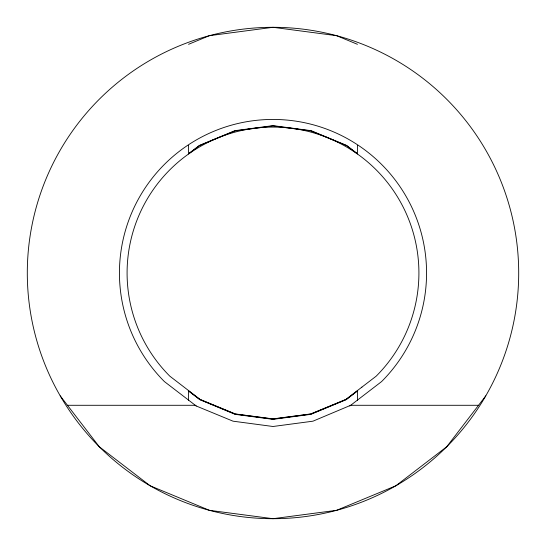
<?xml version="1.0" encoding="UTF-8"?>
<svg xmlns="http://www.w3.org/2000/svg" width="546" height="546" viewBox="0 0 546 546"><rect width="100%" height="100%" fill="white"/><g stroke="black" fill="none" stroke-linecap="round" stroke-linejoin="round"><path stroke-width="0.82" d="M485.783 395.85L446.737 446.737L395.85 485.783L336.589 510.326L273 518.7L209.411 510.326L150.15 485.783L99.263 446.737L60.217 395.85M357.459 400.266L357.459 390.895L346.137 399.672L310.872 414.339L273 419.342L235.128 414.339L199.863 399.672L188.541 390.902L188.541 400.279M188.541 145.359L188.541 153.849L199.358 145.454L234.869 130.678L273 125.641L311.131 130.678L346.642 145.454L357.459 153.849L357.459 145.359M349.781 405.992L381.586 381.586A153.562 153.562 0 0 0 381.586 164.414A153.562 153.562 0 0 0 164.414 164.414A153.562 153.562 0 0 0 164.414 381.586L196.219 405.992L233.026 421.178L273 426.494L312.974 421.178L350.696 405.289L478.542 405.289M357.459 390.895L346.103 399.535L310.804 414.073L273 419.035L235.196 414.073L199.897 399.535L188.541 390.902M188.541 153.849L199.44 145.584L234.937 130.944L273 125.955L311.063 130.944L346.56 145.584L357.459 153.849M188.541 44.315L209.411 35.674L273 27.3L336.589 35.674L357.459 44.315M67.458 405.289L195.304 405.289L196.219 405.985M361.902 387.121L345.993 399.358L310.763 413.936L273 418.905L235.237 413.936L200.007 399.358L169.826 376.174A145.905 145.905 0 0 1 169.826 169.826A145.905 145.905 0 0 1 376.174 169.826A145.905 145.905 0 0 1 376.174 376.174L361.902 387.121M99.263 446.737A245.7 245.7 0 0 0 510.326 336.589A245.7 245.7 0 0 0 209.411 35.674A245.7 245.7 0 0 0 99.263 446.737"/></g></svg>
